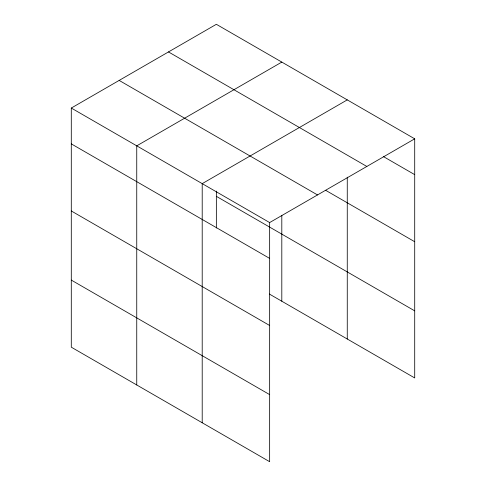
<?xml version="1.0" encoding="UTF-8"?>
<svg xmlns="http://www.w3.org/2000/svg" width="486" height="486" viewBox="0 0 486 486"><rect width="100%" height="100%" fill="white"/><g stroke="black" fill="none" stroke-linecap="round" stroke-linejoin="round"><path stroke-width="0.73" d="M71.29 108.05L269.645 222.57L269.645 461.7L71.29 347.18L71.29 108.05L216.355 24.3L414.71 138.82L414.71 377.95L269.372 294.042M281.807 62.093L136.748 145.843L136.748 384.973M347.265 99.885L202.206 183.635L202.206 422.765M269.645 222.57L414.71 138.82M383.278 156.498L414.71 174.644M168.484 51.935L366.839 166.455M325.669 190.324L414.71 241.736M119.161 80.415L317.516 194.935M216.355 196.338L414.71 310.858M71.29 143.874L269.645 258.394M71.29 210.967L269.645 325.486M71.29 280.088L269.645 394.608M347.265 177.165L347.265 339.015M281.807 215.347L281.807 301.223M216.355 191.077L216.355 228.001"/></g></svg>
